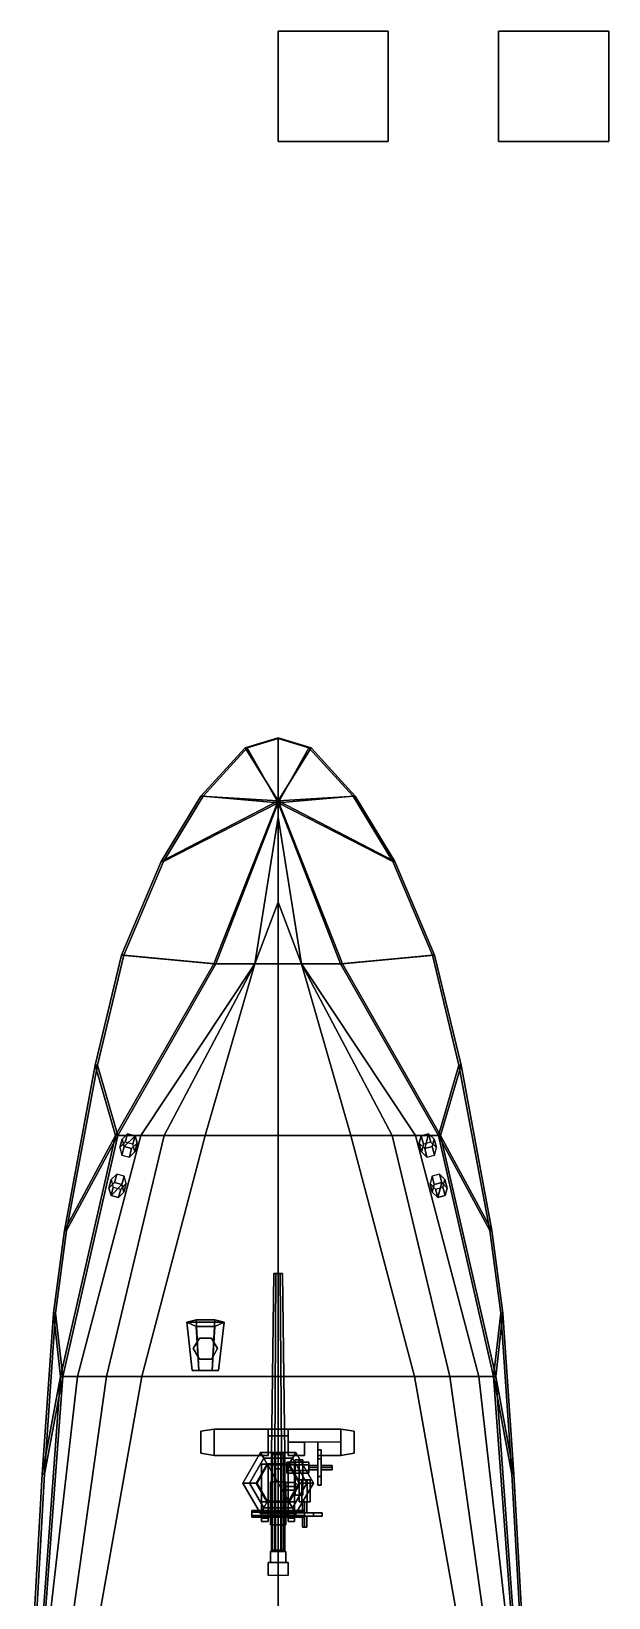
# Model space of a CAD drawing. Header units: millimetres. Extents: x -2.9 to 3, y -19.2 to 25.1.
# Drawn here: x -2.24 to 3, y 10.93 to 25.14 of the extents above; entities that cross this region are included whole.
import ezdxf

# ---------------------------------------------------------------- set-up
doc = ezdxf.new("R2010")
doc.units = ezdxf.units.MM
for name, color, linetype in [('drawing', 9, 'Continuous'), ('gun', 1, 'Continuous'), ('mount', 2, 'Continuous'), ('sleeve', 5, 'Continuous'), ('tmp', 6, 'Continuous'), ('turret', 2, 'Continuous')]:
    doc.layers.add(name, color=color, linetype=linetype)

msp = doc.modelspace()

# ---------------------------------------------------------------- linework, layer by layer
for points in [[(1, 25.14, 22.17), (1, 25.14, 21.17), (0, 25.14, 21.17), (0, 25.14, 22.17)], [(1, 25.14, 21.17), (1, 24.14, 21.17), (0, 24.14, 21.17), (0, 25.14, 21.17)], [(0, 25.14, 21.17), (0, 24.14, 21.17), (0, 24.14, 22.17), (0, 25.14, 22.17)], [(0, 25.14, 22.17), (0, 24.14, 22.17), (1, 24.14, 22.17), (1, 25.14, 22.17)], [(1, 24.14, 22.17), (1, 24.14, 21.17), (1, 25.14, 21.17), (1, 25.14, 22.17)], [(3, 25.14, 21.17), (3, 24.14, 21.17), (2, 24.14, 21.17), (2, 25.14, 21.17)], [(2, 25.14, 21.17), (2, 24.14, 21.17), (3, 24.14, 21.17), (3, 25.14, 21.17)], [(0, 24.14, 22.17), (0, 24.14, 21.17), (1, 24.14, 21.17), (1, 24.14, 22.17)], [(-0.3, 18.64, 2.25), (0, 18.16, 1.41), (0, 18.16, 1.41), (-0.7, 18.2, 2.21)], [(-0.28, 18.64, 2.25), (-0.3, 18.64, 2.25), (-0.7, 18.2, 2.21), (-0.68, 18.2, 2.21)], [(0, 18.73, 2.26), (0, 18.16, 1.41), (0, 18.16, 1.41), (-0.3, 18.64, 2.25)], [(0, 18.724, 2.259), (0, 18.73, 2.26), (-0.3, 18.64, 2.25), (-0.28, 18.64, 2.25)], [(0.3, 18.64, 2.25), (0, 18.16, 1.41), (0, 18.16, 1.41), (0, 18.73, 2.26)], [(0.28, 18.64, 2.25), (0.3, 18.64, 2.25), (0, 18.73, 2.26), (0, 18.724, 2.259)], [(0.7, 18.2, 2.21), (0, 18.16, 1.41), (0, 18.16, 1.41), (0.3, 18.64, 2.25)], [(0.68, 18.2, 2.21), (0.7, 18.2, 2.21), (0.3, 18.64, 2.25), (0.28, 18.64, 2.25)], [(-0.7, 18.2, 2.21), (0, 18.16, 1.41), (0, 18.16, 1.41), (-1.06, 17.61, 2.18)], [(-0.68, 18.2, 2.21), (-0.7, 18.2, 2.21), (-1.06, 17.61, 2.18), (-1.04, 17.61, 2.18)], [(1.06, 17.61, 2.18), (0, 18.16, 1.41), (0, 18.16, 1.41), (0.7, 18.2, 2.21)], [(1.04, 17.61, 2.18), (1.06, 17.61, 2.18), (0.7, 18.2, 2.21), (0.68, 18.2, 2.21)], [(-1.06, 17.61, 2.18), (0, 18.16, 1.41), (-0.585, 16.679, 1.314), (-1.42, 16.76, 2.09)], [(0, 18.16, 1.41), (0, 18.01, 0.78), (-0.212, 16.679, 0.78), (-0.585, 16.679, 1.314)], [(0, 18.14, 1.41), (0, 18.14, 1.41), (-0.565, 16.679, 1.314), (0.565, 16.679, 1.314)], [(0.585, 16.679, 1.314), (0.212, 16.679, 0.78), (0, 18.01, 0.78), (0, 18.16, 1.41)], [(1.42, 16.76, 2.09), (0.585, 16.679, 1.314), (0, 18.16, 1.41), (1.06, 17.61, 2.18)], [(0, 18.01, 0.78), (0, 17.63, -0.237), (0, 17.24, -1.01), (-0.212, 16.679, 0.78)], [(0.212, 16.679, 0.78), (0, 17.24, -1.01), (0, 17.63, -0.237), (0, 18.01, 0.78)], [(-1.04, 17.61, 2.18), (-1.06, 17.61, 2.18), (-1.42, 16.76, 2.09), (-1.4, 16.76, 2.09)], [(1.4, 16.76, 2.09), (1.42, 16.76, 2.09), (1.06, 17.61, 2.18), (1.04, 17.61, 2.18)], [(0, 15.123, -1.424), (-0.661, 15.123, -0.568), (-0.212, 16.679, 0.78), (0, 17.24, -1.01)], [(0, 17.24, -1.01), (0.212, 16.679, 0.78), (0.661, 15.123, -0.568), (0, 15.123, -1.424)], [(-1.42, 16.76, 2.09), (-0.585, 16.679, 1.314), (-1.475, 15.123, 1.17), (-1.66, 15.76, 2.02)], [(-1.4, 16.76, 2.09), (-1.42, 16.76, 2.09), (-1.66, 15.76, 2.02), (-1.64, 15.76, 2.02)], [(-0.585, 16.679, 1.314), (-0.212, 16.679, 0.78), (-1.246, 15.123, 0.78), (-1.475, 15.123, 1.17)], [(0.565, 16.679, 1.314), (-0.565, 16.679, 1.314), (-1.455, 15.123, 1.17), (1.455, 15.123, 1.17)], [(-0.212, 16.679, 0.78), (-0.212, 16.679, 0.78), (-1.034, 15.123, 0.449), (-1.246, 15.123, 0.78)], [(-0.212, 16.679, 0.78), (-0.212, 16.679, 0.78), (-0.661, 15.123, -0.568), (-1.034, 15.123, 0.449)], [(1.034, 15.123, 0.449), (0.661, 15.123, -0.568), (0.212, 16.679, 0.78)], [(1.246, 15.123, 0.78), (1.034, 15.123, 0.449), (0.212, 16.679, 0.78)], [(1.475, 15.123, 1.17), (1.246, 15.123, 0.78), (0.212, 16.679, 0.78), (0.585, 16.679, 1.314)], [(1.66, 15.76, 2.02), (1.475, 15.123, 1.17), (0.585, 16.679, 1.314), (1.42, 16.76, 2.09)], [(1.64, 15.76, 2.02), (1.66, 15.76, 2.02), (1.42, 16.76, 2.09), (1.4, 16.76, 2.09)], [(-1.66, 15.76, 2.02), (-1.475, 15.123, 1.17), (-1.475, 15.123, 1.17), (-1.94, 14.26, 1.92)], [(-1.64, 15.76, 2.02), (-1.66, 15.76, 2.02), (-1.94, 14.26, 1.92), (-1.92, 14.26, 1.92)], [(1.94, 14.26, 1.92), (1.475, 15.123, 1.17), (1.475, 15.123, 1.17), (1.66, 15.76, 2.02)], [(1.92, 14.26, 1.92), (1.94, 14.26, 1.92), (1.66, 15.76, 2.02), (1.64, 15.76, 2.02)], [(-1.94, 14.26, 1.92), (-1.475, 15.123, 1.17), (-1.975, 12.935, 1.051), (-2.04, 13.51, 1.88)], [(-1.475, 15.123, 1.17), (-1.246, 15.123, 0.78), (-1.822, 12.935, 0.78), (-1.975, 12.935, 1.051)], [(1.455, 15.123, 1.17), (-1.455, 15.123, 1.17), (-1.955, 12.935, 1.051), (1.955, 12.935, 1.051)], [(-1.246, 15.123, 0.78), (-1.034, 15.123, 0.449), (-1.559, 12.935, 0.28), (-1.822, 12.935, 0.78)], [(-1.034, 15.123, 0.449), (-0.661, 15.123, -0.568), (-1.237, 12.935, -0.83), (-1.559, 12.935, 0.28)], [(-1.387, 15.062, 1.14), (-1.436, 15.013, 1.14), (-1.415, 15.09, 1.37), (-1.366, 15.139, 1.37)], [(-1.436, 15.013, 1.14), (-1.418, 14.945, 1.14), (-1.397, 15.022, 1.37), (-1.415, 15.09, 1.37)], [(-1.366, 15.139, 1.37), (-1.415, 15.09, 1.37), (-1.397, 15.022, 1.37), (-1.298, 15.121, 1.37)], [(-1.298, 15.121, 1.37), (-1.397, 15.022, 1.37), (-1.33, 15.004, 1.37), (-1.28, 15.054, 1.37)], [(-1.319, 15.044, 1.14), (-1.387, 15.062, 1.14), (-1.366, 15.139, 1.37), (-1.298, 15.121, 1.37)], [(-1.301, 14.976, 1.14), (-1.319, 15.044, 1.14), (-1.298, 15.121, 1.37), (-1.28, 15.054, 1.37)], [(0, 12.935, -1.61), (-1.237, 12.935, -0.83), (-0.661, 15.123, -0.568), (0, 15.123, -1.424)], [(0, 15.123, -1.424), (0.661, 15.123, -0.568), (1.237, 12.935, -0.83), (0, 12.935, -1.61)], [(1.559, 12.935, 0.28), (1.237, 12.935, -0.83), (0.661, 15.123, -0.568), (1.034, 15.123, 0.449)], [(1.822, 12.935, 0.78), (1.559, 12.935, 0.28), (1.034, 15.123, 0.449), (1.246, 15.123, 0.78)], [(1.975, 12.935, 1.051), (1.822, 12.935, 0.78), (1.246, 15.123, 0.78), (1.475, 15.123, 1.17)], [(1.298, 15.121, 1.37), (1.28, 15.054, 1.37), (1.33, 15.004, 1.37), (1.366, 15.139, 1.37)], [(1.319, 15.044, 1.14), (1.301, 14.976, 1.14), (1.28, 15.054, 1.37), (1.298, 15.121, 1.37)], [(1.387, 15.062, 1.14), (1.319, 15.044, 1.14), (1.298, 15.121, 1.37), (1.366, 15.139, 1.37)], [(1.366, 15.139, 1.37), (1.33, 15.004, 1.37), (1.397, 15.022, 1.37), (1.415, 15.09, 1.37)], [(1.436, 15.013, 1.14), (1.387, 15.062, 1.14), (1.366, 15.139, 1.37), (1.415, 15.09, 1.37)], [(1.418, 14.945, 1.14), (1.436, 15.013, 1.14), (1.415, 15.09, 1.37), (1.397, 15.022, 1.37)], [(2.04, 13.51, 1.88), (1.975, 12.935, 1.051), (1.475, 15.123, 1.17), (1.94, 14.26, 1.92)], [(-1.418, 14.945, 1.14), (-1.35, 14.927, 1.14), (-1.33, 15.004, 1.37), (-1.397, 15.022, 1.37)], [(-1.35, 14.927, 1.14), (-1.301, 14.976, 1.14), (-1.28, 15.054, 1.37), (-1.33, 15.004, 1.37)], [(1.301, 14.976, 1.14), (1.35, 14.927, 1.14), (1.33, 15.004, 1.37), (1.28, 15.054, 1.37)], [(1.35, 14.927, 1.14), (1.418, 14.945, 1.14), (1.397, 15.022, 1.37), (1.33, 15.004, 1.37)], [(-1.464, 14.772, 1.14), (-1.514, 14.723, 1.14), (-1.535, 14.646, 1.37), (-1.485, 14.695, 1.37)], [(-1.514, 14.723, 1.14), (-1.496, 14.655, 1.14), (-1.516, 14.578, 1.37), (-1.535, 14.646, 1.37)], [(-1.516, 14.578, 1.37), (-1.417, 14.677, 1.37), (-1.485, 14.695, 1.37), (-1.535, 14.646, 1.37)], [(-1.449, 14.56, 1.37), (-1.399, 14.609, 1.37), (-1.417, 14.677, 1.37), (-1.516, 14.578, 1.37)], [(-1.496, 14.655, 1.14), (-1.428, 14.637, 1.14), (-1.449, 14.56, 1.37), (-1.516, 14.578, 1.37)], [(-1.397, 14.754, 1.14), (-1.464, 14.772, 1.14), (-1.485, 14.695, 1.37), (-1.417, 14.677, 1.37)], [(-1.428, 14.637, 1.14), (-1.379, 14.687, 1.14), (-1.399, 14.609, 1.37), (-1.449, 14.56, 1.37)], [(-1.379, 14.687, 1.14), (-1.397, 14.754, 1.14), (-1.417, 14.677, 1.37), (-1.399, 14.609, 1.37)], [(1.397, 14.754, 1.14), (1.379, 14.687, 1.14), (1.399, 14.609, 1.37), (1.417, 14.677, 1.37)], [(1.379, 14.687, 1.14), (1.428, 14.637, 1.14), (1.449, 14.56, 1.37), (1.399, 14.609, 1.37)], [(1.464, 14.772, 1.14), (1.397, 14.754, 1.14), (1.417, 14.677, 1.37), (1.485, 14.695, 1.37)], [(1.449, 14.56, 1.37), (1.485, 14.695, 1.37), (1.417, 14.677, 1.37), (1.399, 14.609, 1.37)], [(1.428, 14.637, 1.14), (1.496, 14.655, 1.14), (1.516, 14.578, 1.37), (1.449, 14.56, 1.37)], [(1.516, 14.578, 1.37), (1.535, 14.646, 1.37), (1.485, 14.695, 1.37), (1.449, 14.56, 1.37)], [(1.514, 14.723, 1.14), (1.464, 14.772, 1.14), (1.485, 14.695, 1.37), (1.535, 14.646, 1.37)], [(1.496, 14.655, 1.14), (1.514, 14.723, 1.14), (1.535, 14.646, 1.37), (1.516, 14.578, 1.37)], [(-1.92, 14.26, 1.92), (-1.94, 14.26, 1.92), (-2.04, 13.51, 1.88), (-2.02, 13.51, 1.88)], [(2.02, 13.51, 1.88), (2.04, 13.51, 1.88), (1.94, 14.26, 1.92), (1.92, 14.26, 1.92)], [(-2.04, 13.51, 1.88), (-1.975, 12.935, 1.051), (-1.975, 12.935, 1.051), (-2.14, 12.05, 1.76)], [(-2.02, 13.51, 1.88), (-2.04, 13.51, 1.88), (-2.14, 12.05, 1.76), (-2.12, 12.05, 1.76)], [(2.14, 12.05, 1.76), (1.975, 12.935, 1.051), (1.975, 12.935, 1.051), (2.04, 13.51, 1.88)], [(2.12, 12.05, 1.76), (2.14, 12.05, 1.76), (2.04, 13.51, 1.88), (2.02, 13.51, 1.88)], [(-0.745, 13.45, 1.577), (-0.575, 13.45, 1.577), (-0.49, 13.43, 1.43), (-0.83, 13.43, 1.43)], [(-0.78, 12.99, 1.43), (-0.72, 12.99, 1.534), (-0.745, 13.45, 1.577), (-0.83, 13.43, 1.43)], [(-0.83, 13.43, 1.43), (-0.49, 13.43, 1.43), (-0.575, 13.39, 1.283), (-0.745, 13.39, 1.283)], [(-0.72, 12.99, 1.326), (-0.78, 12.99, 1.43), (-0.83, 13.43, 1.43), (-0.745, 13.39, 1.283)], [(-0.72, 12.99, 1.534), (-0.6, 12.99, 1.534), (-0.575, 13.45, 1.577), (-0.745, 13.45, 1.577)], [(-0.6, 12.99, 1.326), (-0.72, 12.99, 1.326), (-0.745, 13.39, 1.283), (-0.575, 13.39, 1.283)], [(-0.6, 12.99, 1.534), (-0.54, 12.99, 1.43), (-0.49, 13.43, 1.43), (-0.575, 13.45, 1.577)], [(-0.54, 12.99, 1.43), (-0.6, 12.99, 1.326), (-0.575, 13.39, 1.283), (-0.49, 13.43, 1.43)], [(-0.715, 13.285, 1.06), (-0.77, 13.19, 1.06), (-0.77, 13.19, 1.39), (-0.715, 13.285, 1.3)], [(-0.605, 13.285, 1.06), (-0.715, 13.285, 1.06), (-0.715, 13.285, 1.3), (-0.605, 13.285, 1.3)], [(-0.55, 13.19, 1.06), (-0.605, 13.285, 1.06), (-0.605, 13.285, 1.3), (-0.55, 13.19, 1.39)], [(-0.77, 13.19, 1.06), (-0.715, 13.095, 1.06), (-0.715, 13.095, 1.32), (-0.77, 13.19, 1.39)], [(-0.715, 13.095, 1.06), (-0.605, 13.095, 1.06), (-0.605, 13.095, 1.32), (-0.715, 13.095, 1.32)], [(-0.605, 13.095, 1.06), (-0.55, 13.19, 1.06), (-0.55, 13.19, 1.39), (-0.605, 13.095, 1.32)], [(-2.14, 12.05, 1.76), (-1.975, 12.935, 1.051), (-2.161, 10.399, 0.958), (-2.24, 10.27, 1.65)], [(-1.975, 12.935, 1.051), (-1.822, 12.935, 0.78), (-2.11, 10.399, 0.78), (-2.161, 10.399, 0.958)], [(1.955, 12.935, 1.051), (-1.955, 12.935, 1.051), (-2.141, 10.399, 0.958), (2.141, 10.399, 0.958)], [(-1.822, 12.935, 0.78), (-1.559, 12.935, 0.28), (-1.915, 10.399, 0.144), (-2.11, 10.399, 0.78)], [(-1.559, 12.935, 0.28), (-1.237, 12.935, -0.83), (-1.687, 10.399, -1.042), (-1.915, 10.399, 0.144)], [(0, 10.399, -1.644), (-1.687, 10.399, -1.042), (-1.237, 12.935, -0.83), (0, 12.935, -1.61)], [(-0.72, 12.99, 1.326), (-0.6, 12.99, 1.326), (-0.54, 12.99, 1.43), (-0.78, 12.99, 1.43)], [(-0.78, 12.99, 1.43), (-0.54, 12.99, 1.43), (-0.6, 12.99, 1.534), (-0.72, 12.99, 1.534)], [(0, 12.935, -1.61), (1.237, 12.935, -0.83), (1.687, 10.399, -1.042), (0, 10.399, -1.644)], [(1.915, 10.399, 0.144), (1.687, 10.399, -1.042), (1.237, 12.935, -0.83), (1.559, 12.935, 0.28)], [(2.11, 10.399, 0.78), (1.915, 10.399, 0.144), (1.559, 12.935, 0.28), (1.822, 12.935, 0.78)], [(2.161, 10.399, 0.958), (2.11, 10.399, 0.78), (1.822, 12.935, 0.78), (1.975, 12.935, 1.051)], [(2.24, 10.27, 1.65), (2.161, 10.399, 0.958), (1.975, 12.935, 1.051), (2.14, 12.05, 1.76)], [(-2.12, 12.05, 1.76), (-2.14, 12.05, 1.76), (-2.24, 10.27, 1.65), (-2.22, 10.27, 1.65)], [(2.22, 10.27, 1.65), (2.24, 10.27, 1.65), (2.14, 12.05, 1.76), (2.12, 12.05, 1.76)]]:
    msp.add_3dface(points)
at = {"layer": 'drawing', "extrusion": (-1, 0, 0)}
msp.add_line((0, 18.71, 11.88), (0, -18.71, 11.88), dxfattribs=at)
at = {"layer": 'gun'}
for points in [[(-0.02, 13.87, 2.235), (-0.04, 13.87, 2.2), (-0.06, 12.24, 2.2), (-0.03, 12.24, 2.252)], [(-0.04, 13.87, 2.2), (-0.02, 13.87, 2.165), (-0.03, 12.24, 2.148), (-0.06, 12.24, 2.2)], [(0.02, 13.87, 2.165), (-0.02, 13.87, 2.165), (-0.04, 13.87, 2.2), (0.04, 13.87, 2.2)], [(0.04, 13.87, 2.2), (-0.04, 13.87, 2.2), (-0.02, 13.87, 2.235), (0.02, 13.87, 2.235)], [(0.02, 13.87, 2.235), (-0.02, 13.87, 2.235), (-0.03, 12.24, 2.252), (0.03, 12.24, 2.252)], [(-0.02, 13.87, 2.165), (0.02, 13.87, 2.165), (0.03, 12.24, 2.148), (-0.03, 12.24, 2.148)], [(0.04, 13.87, 2.2), (0.02, 13.87, 2.235), (0.03, 12.24, 2.252), (0.06, 12.24, 2.2)], [(0.02, 13.87, 2.165), (0.04, 13.87, 2.2), (0.06, 12.24, 2.2), (0.03, 12.24, 2.148)], [(-0.06, 12.24, 2.2), (-0.03, 12.24, 2.148), (-0.03, 11.35, 2.148), (-0.06, 11.35, 2.2)], [(-0.03, 12.24, 2.252), (-0.06, 12.24, 2.2), (-0.06, 11.35, 2.2), (-0.03, 11.35, 2.252)], [(-0.03, 12.24, 2.148), (0.03, 12.24, 2.148), (0.03, 11.35, 2.148), (-0.03, 11.35, 2.148)], [(0.03, 12.24, 2.252), (-0.03, 12.24, 2.252), (-0.03, 11.35, 2.252), (0.03, 11.35, 2.252)], [(0.03, 12.24, 2.148), (0.06, 12.24, 2.2), (0.06, 11.35, 2.2), (0.03, 11.35, 2.148)], [(0.06, 12.24, 2.2), (0.03, 12.24, 2.252), (0.03, 11.35, 2.252), (0.06, 11.35, 2.2)], [(0, 12.1, 2.11), (-0.03, 12.1, 2.08), (-0.03, 11.35, 2.08), (0, 11.35, 2.11)], [(-0.03, 12.1, 2.08), (0, 12.1, 2.05), (0, 11.35, 2.05), (-0.03, 11.35, 2.08)], [(0, 12.1, 2.35), (-0.03, 12.1, 2.32), (-0.03, 11.35, 2.32), (0, 11.35, 2.35)], [(-0.03, 12.1, 2.32), (0, 12.1, 2.29), (0, 11.35, 2.29), (-0.03, 11.35, 2.32)], [(0.03, 12.1, 2.08), (0, 12.1, 2.11), (0, 11.35, 2.11), (0.03, 11.35, 2.08)], [(0, 12.1, 2.05), (0.03, 12.1, 2.08), (0.03, 11.35, 2.08), (0, 11.35, 2.05)], [(0.03, 12.1, 2.32), (0, 12.1, 2.35), (0, 11.35, 2.35), (0.03, 11.35, 2.32)], [(0, 12.1, 2.29), (0.03, 12.1, 2.32), (0.03, 11.35, 2.32), (0, 11.35, 2.29)], [(-0.09, 11.25, 2), (-0.09, 11.13, 2), (-0.09, 11.13, 2.26), (-0.09, 11.25, 2.26)], [(0.09, 11.25, 2.26), (0.09, 11.25, 2), (-0.09, 11.25, 2), (-0.09, 11.25, 2.26)], [(0.09, 11.25, 2), (0.09, 11.13, 2), (-0.09, 11.13, 2), (-0.09, 11.25, 2)], [(0.07, 11.35, 2.39), (0.07, 11.35, 2), (-0.07, 11.35, 2), (-0.07, 11.35, 2.39)], [(-0.07, 11.35, 2), (-0.07, 11.25, 2), (-0.07, 11.25, 2.39), (-0.07, 11.35, 2.39)], [(0.07, 11.35, 2), (0.07, 11.25, 2), (-0.07, 11.25, 2), (-0.07, 11.35, 2)], [(-0.07, 11.35, 2.39), (-0.07, 11.25, 2.39), (0.07, 11.25, 2.39), (0.07, 11.35, 2.39)], [(-0.07, 11.25, 2.39), (-0.07, 11.25, 2.26), (0.07, 11.25, 2.26), (0.07, 11.25, 2.39)], [(0.07, 11.25, 2.39), (0.07, 11.25, 2), (0.07, 11.35, 2), (0.07, 11.35, 2.39)], [(0.09, 11.13, 2.26), (0.09, 11.13, 2), (0.09, 11.25, 2), (0.09, 11.25, 2.26)]]:
    msp.add_3dface(points, dxfattribs=at)
at = {"layer": 'mount'}
for points in [[(-0.16, 12.247, 1.1), (-0.32, 11.97, 1.1), (-0.26, 11.97, 1.17), (-0.13, 12.195, 1.17)], [(-0.16, 12.247, 0.78), (-0.32, 11.97, 0.78), (-0.32, 11.97, 1.1), (-0.16, 12.247, 1.1)], [(0.16, 12.247, 1.1), (-0.16, 12.247, 1.1), (-0.13, 12.195, 1.17), (0.13, 12.195, 1.17)], [(0.16, 12.247, 0.78), (-0.16, 12.247, 0.78), (-0.16, 12.247, 1.1), (0.16, 12.247, 1.1)], [(0.32, 11.97, 1.1), (0.16, 12.247, 1.1), (0.13, 12.195, 1.17), (0.26, 11.97, 1.17)], [(0.32, 11.97, 0.78), (0.16, 12.247, 0.78), (0.16, 12.247, 1.1), (0.32, 11.97, 1.1)], [(0.39, 12.27, 1.85), (0.39, 12.19, 1.711), (0.36, 12.19, 1.711), (0.36, 12.27, 1.85)], [(0.36, 11.95, 1.85), (0.36, 12.27, 1.85), (0.36, 12.19, 1.711), (0.36, 12.03, 1.711)], [(0.39, 12.19, 1.989), (0.39, 12.27, 1.85), (0.36, 12.27, 1.85), (0.36, 12.19, 1.989)], [(0.36, 12.03, 1.989), (0.36, 12.19, 1.989), (0.36, 12.27, 1.85), (0.36, 11.95, 1.85)], [(0.39, 12.03, 1.711), (0.39, 12.19, 1.711), (0.39, 12.27, 1.85), (0.39, 11.95, 1.85)], [(0.39, 11.95, 1.85), (0.39, 12.27, 1.85), (0.39, 12.19, 1.989), (0.39, 12.03, 1.989)], [(-0.13, 12.195, 1.17), (-0.26, 11.97, 1.17), (-0.19, 11.97, 1.58), (-0.095, 12.135, 1.58)], [(-0.1, 12.143, 1.61), (-0.2, 11.97, 1.61), (-0.2, 11.97, 1.84), (-0.1, 12.143, 1.84)], [(-0.095, 12.135, 1.58), (-0.19, 11.97, 1.58), (-0.2, 11.97, 1.61), (-0.1, 12.143, 1.61)], [(-0.2, 11.97, 1.84), (-0.1, 11.797, 1.84), (0.1, 11.797, 1.84), (-0.1, 12.143, 1.84)], [(-0.09, 11.72, 2.26), (-0.09, 12.14, 1.84), (-0.15, 12.14, 1.84), (-0.15, 11.72, 2.26)], [(-0.15, 12.14, 1.84), (-0.15, 11.8, 1.84), (-0.15, 11.62, 2.16), (-0.15, 11.72, 2.26)], [(-0.09, 12.14, 1.84), (-0.09, 11.8, 1.84), (-0.15, 11.8, 1.84), (-0.15, 12.14, 1.84)], [(0.13, 12.195, 1.17), (-0.13, 12.195, 1.17), (-0.095, 12.135, 1.58), (0.095, 12.135, 1.58)], [(0.1, 12.143, 1.61), (-0.1, 12.143, 1.61), (-0.1, 12.143, 1.84), (0.1, 12.143, 1.84)], [(0.095, 12.135, 1.58), (-0.095, 12.135, 1.58), (-0.1, 12.143, 1.61), (0.1, 12.143, 1.61)], [(-0.1, 12.143, 1.84), (0.1, 11.797, 1.84), (0.2, 11.97, 1.84), (0.1, 12.143, 1.84)], [(-0.09, 11.62, 2.16), (-0.09, 11.8, 1.84), (-0.09, 12.14, 1.84), (-0.09, 11.72, 2.26)], [(0.28, 12.135, 1.893), (0.28, 12.16, 1.85), (0.08, 12.16, 1.85), (0.08, 12.135, 1.893)], [(0.28, 12.16, 1.85), (0.28, 12.135, 1.807), (0.08, 12.135, 1.807), (0.08, 12.16, 1.85)], [(0.08, 12.085, 1.893), (0.08, 12.135, 1.893), (0.08, 12.16, 1.85), (0.08, 12.06, 1.85)], [(0.08, 12.06, 1.85), (0.08, 12.16, 1.85), (0.08, 12.135, 1.807), (0.08, 12.085, 1.807)], [(0.28, 12.085, 1.893), (0.28, 12.135, 1.893), (0.08, 12.135, 1.893), (0.08, 12.085, 1.893)], [(0.28, 12.135, 1.807), (0.28, 12.085, 1.807), (0.08, 12.085, 1.807), (0.08, 12.135, 1.807)], [(0.28, 12.06, 1.85), (0.28, 12.085, 1.893), (0.08, 12.085, 1.893), (0.08, 12.06, 1.85)], [(0.28, 12.085, 1.807), (0.28, 12.06, 1.85), (0.08, 12.06, 1.85), (0.08, 12.085, 1.807)], [(0.09, 12.14, 1.84), (0.09, 11.8, 1.84), (0.09, 11.62, 2.16), (0.09, 11.72, 2.26)], [(0.15, 11.72, 2.26), (0.15, 12.14, 1.84), (0.09, 12.14, 1.84), (0.09, 11.72, 2.26)], [(0.15, 12.14, 1.84), (0.15, 11.8, 1.84), (0.09, 11.8, 1.84), (0.09, 12.14, 1.84)], [(0.26, 11.97, 1.17), (0.13, 12.195, 1.17), (0.095, 12.135, 1.58), (0.19, 11.97, 1.58)], [(0.19, 11.97, 1.58), (0.095, 12.135, 1.58), (0.1, 12.143, 1.61), (0.2, 11.97, 1.61)], [(0.2, 11.97, 1.61), (0.1, 12.143, 1.61), (0.1, 12.143, 1.84), (0.2, 11.97, 1.84)], [(0.15, 11.62, 2.16), (0.15, 11.8, 1.84), (0.15, 12.14, 1.84), (0.15, 11.72, 2.26)], [(0.28, 12.06, 1.85), (0.28, 12.16, 1.85), (0.28, 12.135, 1.893), (0.28, 12.085, 1.893)], [(0.28, 12.085, 1.807), (0.28, 12.135, 1.807), (0.28, 12.16, 1.85), (0.28, 12.06, 1.85)], [(0.36, 12.11, 1.87), (0.36, 12.13, 1.85), (0.28, 12.13, 1.85), (0.28, 12.11, 1.87)], [(0.36, 12.13, 1.85), (0.36, 12.11, 1.83), (0.28, 12.11, 1.83), (0.28, 12.13, 1.85)], [(0.36, 12.09, 1.85), (0.36, 12.11, 1.87), (0.28, 12.11, 1.87), (0.28, 12.09, 1.85)], [(0.36, 12.11, 1.83), (0.36, 12.09, 1.85), (0.28, 12.09, 1.85), (0.28, 12.11, 1.83)], [(0.39, 12.19, 1.711), (0.39, 12.03, 1.711), (0.36, 12.03, 1.711), (0.36, 12.19, 1.711)], [(0.39, 12.03, 1.989), (0.39, 12.19, 1.989), (0.36, 12.19, 1.989), (0.36, 12.03, 1.989)], [(0.49, 12.11, 1.97), (0.49, 12.13, 1.95), (0.39, 12.13, 1.95), (0.39, 12.11, 1.97)], [(0.49, 12.13, 1.95), (0.49, 12.11, 1.93), (0.39, 12.11, 1.93), (0.39, 12.13, 1.95)], [(0.49, 12.09, 1.95), (0.49, 12.11, 1.97), (0.39, 12.11, 1.97), (0.39, 12.09, 1.95)], [(0.49, 12.11, 1.93), (0.49, 12.09, 1.95), (0.39, 12.09, 1.95), (0.39, 12.11, 1.93)], [(0.49, 12.09, 1.95), (0.49, 12.11, 1.93), (0.49, 12.13, 1.95), (0.49, 12.11, 1.97)], [(-0.32, 11.97, 1.1), (-0.16, 11.693, 1.1), (-0.13, 11.745, 1.17), (-0.26, 11.97, 1.17)], [(-0.32, 11.97, 0.78), (-0.16, 11.693, 0.78), (-0.16, 11.693, 1.1), (-0.32, 11.97, 1.1)], [(-0.26, 11.97, 1.17), (-0.13, 11.745, 1.17), (-0.095, 11.805, 1.58), (-0.19, 11.97, 1.58)], [(-0.2, 11.97, 1.61), (-0.1, 11.797, 1.61), (-0.1, 11.797, 1.84), (-0.2, 11.97, 1.84)], [(-0.19, 11.97, 1.58), (-0.095, 11.805, 1.58), (-0.1, 11.797, 1.61), (-0.2, 11.97, 1.61)], [(0.095, 11.805, 1.58), (0.19, 11.97, 1.58), (0.2, 11.97, 1.61), (0.1, 11.797, 1.61)], [(0.13, 11.745, 1.17), (0.26, 11.97, 1.17), (0.19, 11.97, 1.58), (0.095, 11.805, 1.58)], [(0.1, 11.797, 1.61), (0.2, 11.97, 1.61), (0.2, 11.97, 1.84), (0.1, 11.797, 1.84)], [(0.16, 11.693, 1.1), (0.32, 11.97, 1.1), (0.26, 11.97, 1.17), (0.13, 11.745, 1.17)], [(0.16, 11.693, 0.78), (0.32, 11.97, 0.78), (0.32, 11.97, 1.1), (0.16, 11.693, 1.1)], [(0.29, 12, 1.74), (0.19, 12, 1.74), (0.215, 12, 1.783), (0.265, 12, 1.783)], [(0.215, 12, 1.783), (0.19, 12, 1.74), (0.19, 11.8, 1.74), (0.215, 11.8, 1.783)], [(0.265, 12, 1.697), (0.215, 12, 1.697), (0.19, 12, 1.74), (0.29, 12, 1.74)], [(0.19, 12, 1.74), (0.215, 12, 1.697), (0.215, 11.8, 1.697), (0.19, 11.8, 1.74)], [(0.215, 12, 1.697), (0.265, 12, 1.697), (0.265, 11.8, 1.697), (0.215, 11.8, 1.697)], [(0.265, 12, 1.783), (0.215, 12, 1.783), (0.215, 11.8, 1.783), (0.265, 11.8, 1.783)], [(0.29, 12, 1.74), (0.265, 12, 1.783), (0.265, 11.8, 1.783), (0.29, 11.8, 1.74)], [(0.265, 12, 1.697), (0.29, 12, 1.74), (0.29, 11.8, 1.74), (0.265, 11.8, 1.697)], [(0.39, 12.03, 1.711), (0.39, 11.95, 1.85), (0.36, 11.95, 1.85), (0.36, 12.03, 1.711)], [(0.39, 11.95, 1.85), (0.39, 12.03, 1.989), (0.36, 12.03, 1.989), (0.36, 11.95, 1.85)], [(-0.15, 11.62, 2.16), (-0.15, 11.8, 1.84), (-0.09, 11.8, 1.84), (-0.09, 11.62, 2.16)], [(-0.13, 11.745, 1.17), (0.13, 11.745, 1.17), (0.095, 11.805, 1.58), (-0.095, 11.805, 1.58)], [(-0.095, 11.805, 1.58), (0.095, 11.805, 1.58), (0.1, 11.797, 1.61), (-0.1, 11.797, 1.61)], [(-0.1, 11.797, 1.61), (0.1, 11.797, 1.61), (0.1, 11.797, 1.84), (-0.1, 11.797, 1.84)], [(0.09, 11.62, 2.16), (0.09, 11.8, 1.84), (0.15, 11.8, 1.84), (0.15, 11.62, 2.16)], [(0.265, 11.8, 1.783), (0.215, 11.8, 1.783), (0.19, 11.8, 1.74), (0.29, 11.8, 1.74)], [(0.29, 11.8, 1.74), (0.19, 11.8, 1.74), (0.215, 11.8, 1.697), (0.265, 11.8, 1.697)], [(0.22, 11.7, 1.74), (0.24, 11.7, 1.76), (0.24, 11.8, 1.76), (0.22, 11.8, 1.74)], [(0.24, 11.7, 1.72), (0.22, 11.7, 1.74), (0.22, 11.8, 1.74), (0.24, 11.8, 1.72)], [(0.24, 11.7, 1.76), (0.26, 11.7, 1.74), (0.26, 11.8, 1.74), (0.24, 11.8, 1.76)], [(0.26, 11.7, 1.74), (0.24, 11.7, 1.72), (0.24, 11.8, 1.72), (0.26, 11.8, 1.74)], [(-0.16, 11.693, 1.1), (0.16, 11.693, 1.1), (0.13, 11.745, 1.17), (-0.13, 11.745, 1.17)], [(-0.16, 11.693, 0.78), (0.16, 11.693, 0.78), (0.16, 11.693, 1.1), (-0.16, 11.693, 1.1)], [(-0.15, 11.72, 2.26), (-0.15, 11.62, 2.16), (-0.15, 11.62, 2.23), (-0.15, 11.65, 2.26)], [(-0.09, 11.65, 2.26), (-0.09, 11.72, 2.26), (-0.15, 11.72, 2.26), (-0.15, 11.65, 2.26)], [(-0.09, 11.62, 2.23), (-0.09, 11.62, 2.16), (-0.09, 11.72, 2.26), (-0.09, 11.65, 2.26)], [(0.08, 11.67, 1.74), (0.16, 11.67, 1.879), (0.16, 11.7, 1.879), (0.08, 11.7, 1.74)], [(0.16, 11.7, 1.879), (0.32, 11.7, 1.879), (0.4, 11.7, 1.74), (0.08, 11.7, 1.74)], [(0.16, 11.67, 1.601), (0.08, 11.67, 1.74), (0.08, 11.7, 1.74), (0.16, 11.7, 1.601)], [(0.08, 11.7, 1.74), (0.4, 11.7, 1.74), (0.32, 11.7, 1.601), (0.16, 11.7, 1.601)], [(0.08, 11.67, 1.74), (0.4, 11.67, 1.74), (0.32, 11.67, 1.879), (0.16, 11.67, 1.879)], [(0.16, 11.67, 1.601), (0.32, 11.67, 1.601), (0.4, 11.67, 1.74), (0.08, 11.67, 1.74)], [(0.09, 11.72, 2.26), (0.09, 11.62, 2.16), (0.09, 11.62, 2.23), (0.09, 11.65, 2.26)], [(0.15, 11.65, 2.26), (0.15, 11.72, 2.26), (0.09, 11.72, 2.26), (0.09, 11.65, 2.26)], [(0.15, 11.62, 2.23), (0.15, 11.62, 2.16), (0.15, 11.72, 2.26), (0.15, 11.65, 2.26)], [(0.32, 11.67, 1.601), (0.16, 11.67, 1.601), (0.16, 11.7, 1.601), (0.32, 11.7, 1.601)], [(0.16, 11.67, 1.879), (0.32, 11.67, 1.879), (0.32, 11.7, 1.879), (0.16, 11.7, 1.879)], [(0.22, 11.57, 1.84), (0.24, 11.57, 1.86), (0.24, 11.67, 1.86), (0.22, 11.67, 1.84)], [(0.24, 11.57, 1.82), (0.22, 11.57, 1.84), (0.22, 11.67, 1.84), (0.24, 11.67, 1.82)], [(0.24, 11.57, 1.86), (0.26, 11.57, 1.84), (0.26, 11.67, 1.84), (0.24, 11.67, 1.86)], [(0.26, 11.57, 1.84), (0.24, 11.57, 1.82), (0.24, 11.67, 1.82), (0.26, 11.67, 1.84)], [(0.32, 11.67, 1.879), (0.4, 11.67, 1.74), (0.4, 11.7, 1.74), (0.32, 11.7, 1.879)], [(0.4, 11.67, 1.74), (0.32, 11.67, 1.601), (0.32, 11.7, 1.601), (0.4, 11.7, 1.74)], [(-0.15, 11.65, 2.26), (-0.15, 11.62, 2.23), (-0.09, 11.62, 2.23), (-0.09, 11.65, 2.26)], [(-0.15, 11.62, 2.23), (-0.15, 11.62, 2.16), (-0.09, 11.62, 2.16), (-0.09, 11.62, 2.23)], [(0.09, 11.65, 2.26), (0.09, 11.62, 2.23), (0.15, 11.62, 2.23), (0.15, 11.65, 2.26)], [(0.09, 11.62, 2.23), (0.09, 11.62, 2.16), (0.15, 11.62, 2.16), (0.15, 11.62, 2.23)], [(0.22, 11.57, 1.84), (0.24, 11.57, 1.82), (0.26, 11.57, 1.84), (0.24, 11.57, 1.86)]]:
    msp.add_3dface(points, dxfattribs=at)
at = {"layer": 'sleeve'}
for points in [[(0.025, 12.23, 2.037), (-0.025, 12.23, 2.037), (-0.05, 12.23, 2.08), (0.05, 12.23, 2.08)], [(0.05, 12.23, 2.08), (-0.05, 12.23, 2.08), (-0.025, 12.23, 2.123), (0.025, 12.23, 2.123)], [(-0.025, 12.23, 2.123), (-0.05, 12.23, 2.08), (-0.05, 11.36, 2.08), (-0.025, 11.36, 2.123)], [(-0.05, 12.23, 2.08), (-0.025, 12.23, 2.037), (-0.025, 11.36, 2.037), (-0.05, 11.36, 2.08)], [(0.025, 12.23, 2.123), (-0.025, 12.23, 2.123), (-0.025, 11.36, 2.123), (0.025, 11.36, 2.123)], [(-0.025, 12.23, 2.037), (0.025, 12.23, 2.037), (0.025, 11.36, 2.037), (-0.025, 11.36, 2.037)], [(0.05, 12.23, 2.08), (0.025, 12.23, 2.123), (0.025, 11.36, 2.123), (0.05, 11.36, 2.08)], [(0.025, 12.23, 2.037), (0.05, 12.23, 2.08), (0.05, 11.36, 2.08), (0.025, 11.36, 2.037)], [(0.05, 12.14, 2.32), (-0.05, 12.14, 2.32), (-0.025, 12.14, 2.363), (0.025, 12.14, 2.363)], [(0.025, 12.14, 2.277), (-0.025, 12.14, 2.277), (-0.05, 12.14, 2.32), (0.05, 12.14, 2.32)], [(-0.025, 12.14, 2.363), (-0.05, 12.14, 2.32), (-0.05, 11.36, 2.32), (-0.025, 11.36, 2.363)], [(-0.05, 12.14, 2.32), (-0.025, 12.14, 2.277), (-0.025, 11.36, 2.277), (-0.05, 11.36, 2.32)], [(0.025, 12.14, 2.363), (-0.025, 12.14, 2.363), (-0.025, 11.36, 2.363), (0.025, 11.36, 2.363)], [(-0.025, 12.14, 2.277), (0.025, 12.14, 2.277), (0.025, 11.36, 2.277), (-0.025, 11.36, 2.277)], [(0.05, 12.14, 2.32), (0.025, 12.14, 2.363), (0.025, 11.36, 2.363), (0.05, 11.36, 2.32)], [(0.025, 12.14, 2.277), (0.05, 12.14, 2.32), (0.05, 11.36, 2.32), (0.025, 11.36, 2.277)], [(0.225, 12.18, 2.21), (0.19, 12.18, 2.175), (0.155, 12.18, 2.21), (0.19, 12.18, 2.245)], [(0.155, 12.18, 2.21), (0.19, 12.18, 2.175), (0.19, 11.86, 2.175), (0.155, 11.86, 2.21)], [(0.19, 12.18, 2.245), (0.155, 12.18, 2.21), (0.155, 11.86, 2.21), (0.19, 11.86, 2.245)], [(0.19, 12.18, 2.175), (0.225, 12.18, 2.21), (0.225, 11.86, 2.21), (0.19, 11.86, 2.175)], [(0.225, 12.18, 2.21), (0.19, 12.18, 2.245), (0.19, 11.86, 2.245), (0.225, 11.86, 2.21)], [(0.07, 11.98, 2.39), (0.07, 11.98, 2), (-0.07, 11.98, 2), (-0.07, 11.98, 2.39)], [(-0.07, 11.98, 2), (-0.07, 11.59, 2), (-0.07, 11.59, 2.39), (-0.07, 11.98, 2.39)], [(0.07, 11.98, 2), (0.07, 11.59, 2), (-0.07, 11.59, 2), (-0.07, 11.98, 2)], [(-0.07, 11.98, 2.39), (-0.07, 11.59, 2.39), (0.07, 11.59, 2.39), (0.07, 11.98, 2.39)], [(0.07, 11.59, 2.39), (0.07, 11.59, 2), (0.07, 11.98, 2), (0.07, 11.98, 2.39)], [(0.07, 11.94, 2.175), (0.07, 11.975, 2.21), (0.155, 11.975, 2.21), (0.19, 11.94, 2.175)], [(0.07, 11.975, 2.21), (0.07, 11.94, 2.245), (0.19, 11.94, 2.245), (0.155, 11.975, 2.21)], [(0.07, 11.905, 2.21), (0.07, 11.94, 2.175), (0.19, 11.94, 2.175), (0.155, 11.905, 2.21)], [(0.07, 11.94, 2.245), (0.07, 11.905, 2.21), (0.155, 11.905, 2.21), (0.19, 11.94, 2.245)], [(0.19, 11.86, 2.245), (0.155, 11.86, 2.21), (0.19, 11.86, 2.175), (0.225, 11.86, 2.21)], [(0.24, 11.72, 2.19), (0.24, 11.705, 2.164), (-0.24, 11.705, 2.164), (-0.24, 11.72, 2.19)], [(-0.24, 11.66, 2.19), (-0.24, 11.72, 2.19), (-0.24, 11.705, 2.164), (-0.24, 11.675, 2.164)], [(0.24, 11.705, 2.216), (0.24, 11.72, 2.19), (-0.24, 11.72, 2.19), (-0.24, 11.705, 2.216)], [(-0.24, 11.675, 2.216), (-0.24, 11.705, 2.216), (-0.24, 11.72, 2.19), (-0.24, 11.66, 2.19)], [(0.24, 11.705, 2.164), (0.24, 11.675, 2.164), (-0.24, 11.675, 2.164), (-0.24, 11.705, 2.164)], [(0.24, 11.675, 2.216), (0.24, 11.705, 2.216), (-0.24, 11.705, 2.216), (-0.24, 11.675, 2.216)], [(0.24, 11.675, 2.164), (0.24, 11.66, 2.19), (-0.24, 11.66, 2.19), (-0.24, 11.675, 2.164)], [(0.24, 11.66, 2.19), (0.24, 11.675, 2.216), (-0.24, 11.675, 2.216), (-0.24, 11.66, 2.19)], [(0.24, 11.705, 2.164), (0.24, 11.72, 2.19), (0.24, 11.705, 2.216), (0.24, 11.675, 2.164)], [(0.24, 11.675, 2.164), (0.24, 11.705, 2.216), (0.24, 11.675, 2.216), (0.24, 11.66, 2.19)], [(-0.07, 11.59, 2.39), (-0.07, 11.59, 2), (0.07, 11.59, 2), (0.07, 11.59, 2.39)], [(0.05, 11.36, 2.08), (-0.05, 11.36, 2.08), (-0.025, 11.36, 2.037), (0.025, 11.36, 2.037)], [(0.025, 11.36, 2.123), (-0.025, 11.36, 2.123), (-0.05, 11.36, 2.08), (0.05, 11.36, 2.08)], [(0.025, 11.36, 2.363), (-0.025, 11.36, 2.363), (-0.05, 11.36, 2.32), (0.05, 11.36, 2.32)], [(0.05, 11.36, 2.32), (-0.05, 11.36, 2.32), (-0.025, 11.36, 2.277), (0.025, 11.36, 2.277)]]:
    msp.add_3dface(points, dxfattribs=at)
at = {"layer": 'tmp'}
for points in [[(-0.68, 18.2, 2.21), (0, 18.14, 1.41), (0, 18.14, 1.41), (-0.28, 18.64, 2.25)], [(-0.28, 18.64, 2.25), (0, 18.14, 1.41), (0, 18.14, 1.41), (0, 18.724, 2.259)], [(0, 18.724, 2.259), (0, 18.14, 1.41), (0, 18.14, 1.41), (0.28, 18.64, 2.25)], [(0.28, 18.64, 2.25), (0, 18.14, 1.41), (0, 18.14, 1.41), (0.68, 18.2, 2.21)], [(-1.04, 17.61, 2.18), (0, 18.14, 1.41), (0, 18.14, 1.41), (-0.68, 18.2, 2.21)], [(0.68, 18.2, 2.21), (0, 18.14, 1.41), (0, 18.14, 1.41), (1.04, 17.61, 2.18)], [(-1.4, 16.76, 2.09), (-0.565, 16.679, 1.314), (0, 18.14, 1.41), (-1.04, 17.61, 2.18)], [(1.04, 17.61, 2.18), (0, 18.14, 1.41), (0.565, 16.679, 1.314), (1.4, 16.76, 2.09)], [(-1.64, 15.76, 2.02), (-1.455, 15.123, 1.17), (-0.565, 16.679, 1.314), (-1.4, 16.76, 2.09)], [(1.4, 16.76, 2.09), (0.565, 16.679, 1.314), (1.455, 15.123, 1.17), (1.64, 15.76, 2.02)], [(-1.92, 14.26, 1.92), (-1.455, 15.123, 1.17), (-1.455, 15.123, 1.17), (-1.64, 15.76, 2.02)], [(1.64, 15.76, 2.02), (1.455, 15.123, 1.17), (1.455, 15.123, 1.17), (1.92, 14.26, 1.92)], [(-2.02, 13.51, 1.88), (-1.955, 12.935, 1.051), (-1.455, 15.123, 1.17), (-1.92, 14.26, 1.92)], [(1.92, 14.26, 1.92), (1.455, 15.123, 1.17), (1.955, 12.935, 1.051), (2.02, 13.51, 1.88)], [(-2.12, 12.05, 1.76), (-1.955, 12.935, 1.051), (-1.955, 12.935, 1.051), (-2.02, 13.51, 1.88)], [(2.02, 13.51, 1.88), (1.955, 12.935, 1.051), (1.955, 12.935, 1.051), (2.12, 12.05, 1.76)], [(-2.22, 10.27, 1.65), (-2.141, 10.399, 0.958), (-1.955, 12.935, 1.051), (-2.12, 12.05, 1.76)], [(2.12, 12.05, 1.76), (1.955, 12.935, 1.051), (2.141, 10.399, 0.958), (2.22, 10.27, 1.65)]]:
    msp.add_3dface(points, dxfattribs=at)
at = {"layer": 'turret'}
for points in [[(-0.58, 12.22, 2.86), (-0.7, 12.24, 2.75), (-0.7, 12.44, 1.65), (-0.58, 12.46, 1.56)], [(-0.58, 12.46, 1.56), (-0.7, 12.44, 1.65), (-0.7, 12.24, 2.75), (-0.58, 12.22, 2.86)], [(-0.58, 12.22, 2.86), (-0.09, 12.22, 2.86), (-0.09, 12.46, 1.56), (-0.58, 12.46, 1.56)], [(-0.58, 12.46, 1.56), (-0.09, 12.46, 1.56), (-0.09, 12.22, 2.86), (-0.58, 12.22, 2.86)], [(-0.09, 12.46, 1.56), (0.09, 12.46, 1.56), (0.09, 12.397, 1.89), (-0.09, 12.399, 1.89)], [(-0.09, 12.399, 1.89), (0.09, 12.397, 1.89), (0.09, 12.46, 1.56), (-0.09, 12.46, 1.56)], [(0, 12.14, 1.73), (0, 12.42, 1.73), (0, 12.43, 1.67), (0, 12.14, 1.67)], [(0, 12.14, 1.67), (0, 12.43, 1.67), (0, 12.42, 1.73), (0, 12.14, 1.73)], [(0.09, 12.46, 1.56), (0.57, 12.46, 1.56), (0.57, 12.344, 2.19), (0.09, 12.34, 2.19)], [(0.09, 12.34, 2.19), (0.57, 12.344, 2.19), (0.57, 12.46, 1.56), (0.09, 12.46, 1.56)], [(0.57, 12.46, 1.56), (0.69, 12.44, 1.65), (0.69, 12.24, 2.75), (0.57, 12.22, 2.86)], [(0.57, 12.22, 2.86), (0.69, 12.24, 2.75), (0.69, 12.44, 1.65), (0.57, 12.46, 1.56)], [(0.09, 12.22, 2.85), (0.24, 12.22, 2.85), (0.24, 12.34, 2.19), (0.09, 12.34, 2.19)], [(0.09, 12.34, 2.19), (0.24, 12.34, 2.19), (0.24, 12.22, 2.85), (0.09, 12.22, 2.85)], [(0.36, 12.22, 2.86), (0.57, 12.22, 2.86), (0.57, 12.344, 2.19), (0.36, 12.34, 2.19)], [(0.36, 12.34, 2.19), (0.57, 12.344, 2.19), (0.57, 12.22, 2.86), (0.36, 12.22, 2.86)]]:
    msp.add_3dface(points, dxfattribs=at)

doc.saveas('drawing.dxf')
